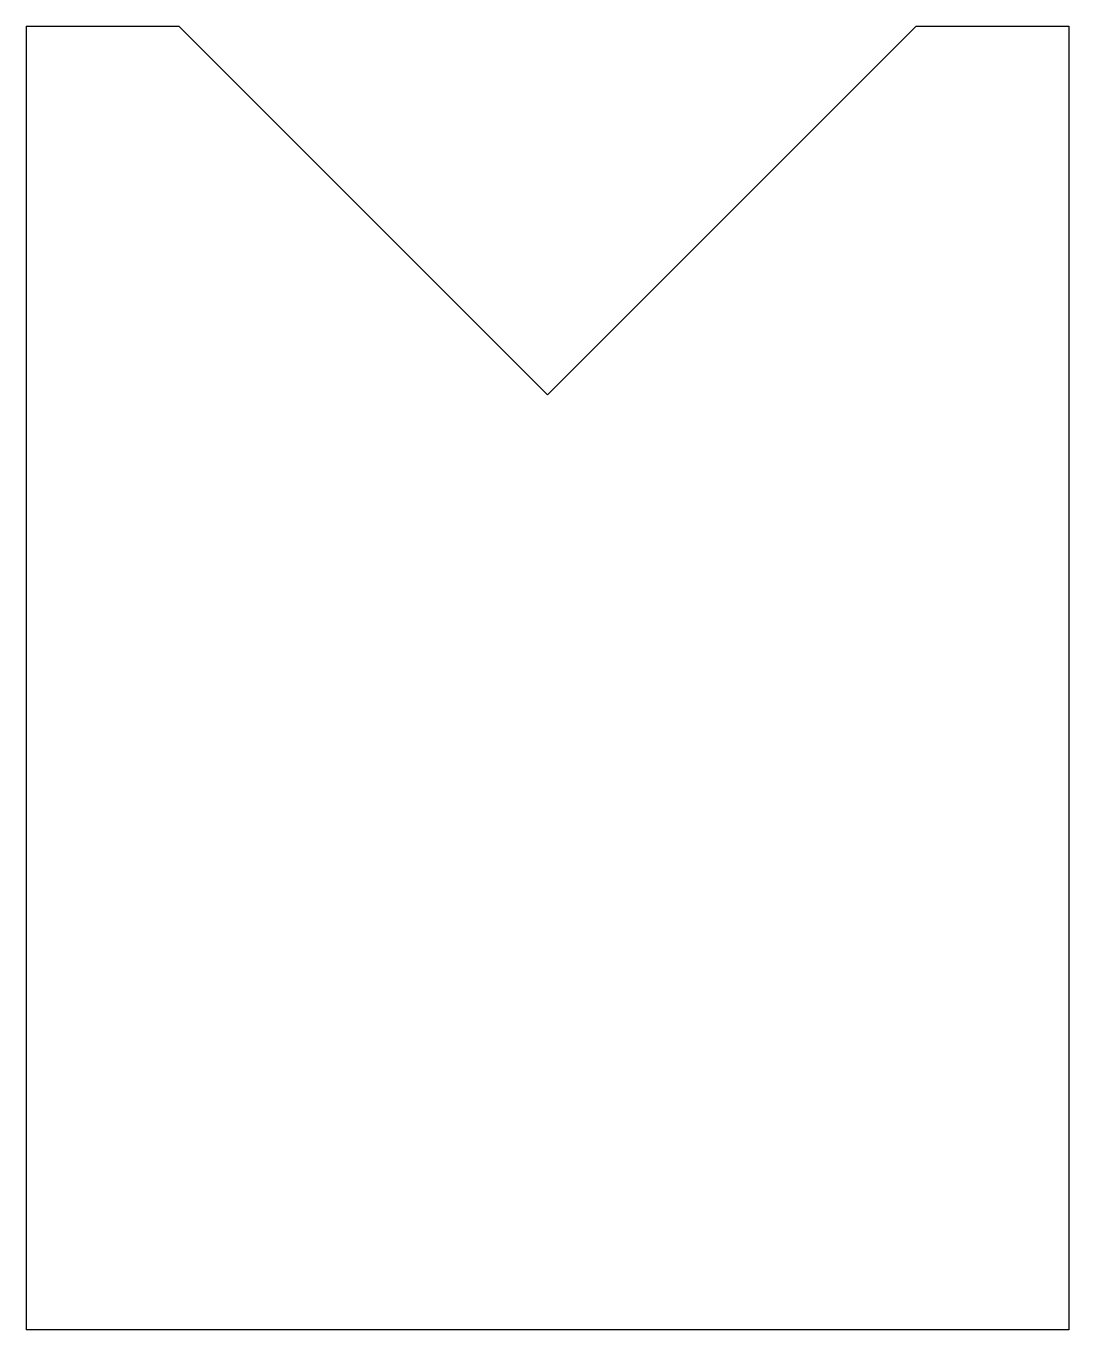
# Model space of a CAD drawing. Extents: x -4 to 4, y 0 to 10.
import ezdxf

# ---------------------------------------------------------------- set-up
doc = ezdxf.new("R2010")
doc.units = 0
doc.layers.get('0').update_dxf_attribs({"linetype": 'CONTINUOUS'})

msp = doc.modelspace()

# ---------------------------------------------------------------- linework, layer by layer
at = {"color": 7, "linetype": 'CONTINUOUS'}
for p, q in [((-4, 10), (-4, 0)), ((-4, 10), (-2.828, 10)), ((-2.828, 10), (0, 7.172)), ((0, 7.172), (2.828, 10)), ((2.828, 10), (4, 10)), ((4, 10), (4, 0)), ((4, 0), (-4, 0))]:
    msp.add_line(p, q, dxfattribs=at)

doc.saveas('drawing.dxf')
